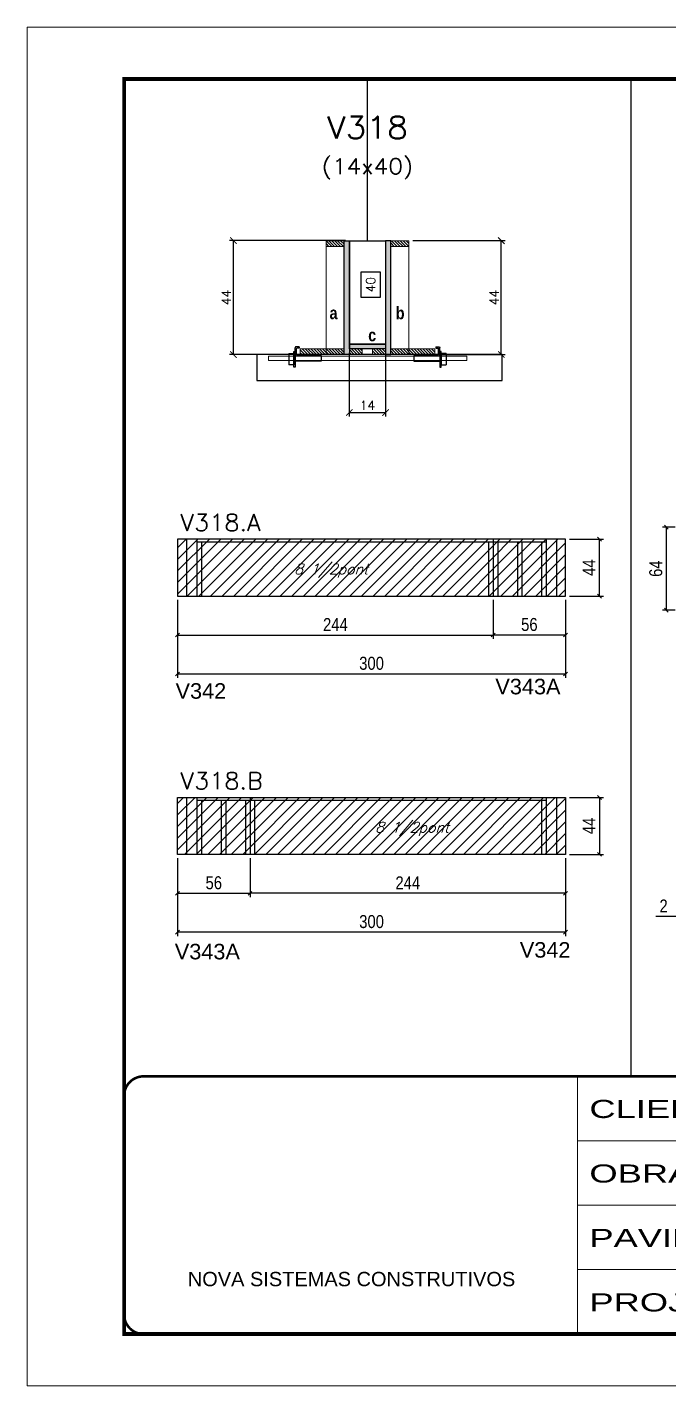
# Model space of a CAD drawing. Extents: x 137137 to 143418, y 10464 to 34486.
# Drawn here: x 141892 to 142388, y 24247 to 25297 of the extents above; entities that cross this region are included whole.
import ezdxf
from ezdxf.enums import TextEntityAlignment as Align

# ---------------------------------------------------------------- set-up
doc = ezdxf.new("R2010")
doc.units = 0
for name, pattern in [('CONTINUO', [0]), ('DASHED', [0.75, 0.5, -0.25]), ('HIDDEN', [0.375, 0.25, -0.125])]:
    doc.linetypes.add(name, pattern=pattern)
for name, color, linetype in [('5', 5, 'Continuous'), ('barrote', 251, 'Continuous'), ('COTA', 241, 'Continuous'), ('Cota Seção (2x)', 4, 'Continuous'), ('detalhes', 4, 'Continuous'), ('Painéis', 200, 'Continuous'), ('presilha', 1, 'Continuous'), ('SARR_2.2x7', 40, 'Continuous'), ('SARR_3.5x7', 81, 'Continuous'), ('texto', 7, 'Continuous'), ('Texto de Titulo', 7, 'Continuous'), ('Texto Qtd Sarr', 242, 'Continuous')]:
    doc.layers.add(name, color=color, linetype=linetype)
for name, color, linetype, lineweight in [('CONCRETO', 251, 'Continuous', 25), ('Folhas', 255, 'Continuous', 9), ('Hachura', 251, 'Continuous', 9), ('Madeira', 126, 'Continuous', 18), ('SARRAFO DE PRESSAO', 251, 'DASHED', 9), ('SCO-___-LAJ', 2, 'Continuous', 0), ('Texto Seção', 7, 'Continuous', 15)]:
    doc.layers.add(name, color=color, linetype=linetype, lineweight=lineweight)
doc.styles.add('ARIAL', font='arial.ttf')
doc.styles.add('COTA TECNICA', font='techl___.ttf', dxfattribs={"height": 10})
doc.styles.add('REGUA-120', font='ROMANS.shx', dxfattribs={"height": 15})
doc.styles.add('Romans', font='romans.shx')
doc.styles.get("Standard").update_dxf_attribs({"font": 'arial.ttf'})
doc.styles.add('TECNICA', font='techb___.ttf', dxfattribs={"height": 10})
doc.styles.add('Tecnologia', font='')
doc.styles.get('Tecnologia').set_extended_font_data('Forgotten Futurist')
doc.dimstyles.new('Cota Seção (2x)', dxfattribs={"dimtxt": 7, "dimasz": 5, "dimexe": 3, "dimexo": 3, "dimgap": 2, "dimtad": 3, "dimdec": 1, "dimlfac": 0.5, "dimzin": 12, "dimdsep": 46, "dimtxsty": 'Romans', "dimblk": 'ARCHTICK', "dimcen": 0, "dimclrd": 4, "dimclre": 4, "dimclrt": 1, "dimadec": 1, "dimazin": 3, "dimtfac": 1, "dimtdec": 1, "dimtmove": 0, "dimatfit": 3, "dimldrblk": 'OBLIQUE', "dimfxl": 1, "dimtolj": 1, "dimtzin": 12, "dimarcsym": 0})
doc.dimstyles.new('Cota Seção interna', dxfattribs={"dimtxt": 7, "dimasz": 6, "dimexe": 0.18, "dimexo": 2, "dimgap": -4, "dimtad": 3, "dimdec": 1, "dimlfac": 0.5, "dimzin": 12, "dimdsep": 46, "dimtxsty": 'Romans', "dimblk": 'ARCHTICK', "dimcen": 0.09, "dimse1": 1, "dimse2": 1, "dimsd1": 1, "dimsd2": 1, "dimclrd": 180, "dimclre": 5, "dimclrt": 1, "dimadec": 0, "dimazin": 3, "dimtfac": 1, "dimtdec": 1, "dimtofl": 0, "dimtmove": 0, "dimatfit": 3, "dimldrblk": 'ARCHTICK', "dimfxl": 1, "dimtolj": 1, "dimtzin": 0, "dimarcsym": 0})
doc.dimstyles.new('PAINEL', dxfattribs={"dimtxt": 10, "dimasz": 3, "dimexe": 3, "dimexo": 3, "dimgap": 3, "dimtad": 1, "dimdec": 1, "dimzin": 12, "dimdsep": 46, "dimtxsty": 'COTA TECNICA', "dimblk1": 'OBLIQUE', "dimblk2": 'OBLIQUE', "dimsah": 1, "dimcen": 0.9, "dimclrd": 4, "dimclre": 4, "dimclrt": 240, "dimadec": 1, "dimazin": 3, "dimtfac": 1, "dimtdec": 1, "dimtmove": 0, "dimatfit": 3, "dimfxl": 1, "dimtolj": 1, "dimtzin": 12, "dimarcsym": 0})
pattern_1 = [(315, (165088.042, 16814.5315), (1.12253202, 1.12253202), [])]
pattern_2 = [(315, (165098.042, 16814.5315), (1.12253202, 1.12253202), [])]
pattern_3 = [(45, (4659.358, -6891.4506), (-4.49012806, 4.49012806), [])]

# ---------------------------------------------------------------- blocks, each defined once
blk = doc.blocks.new('9999999999')
at = {"color": 30, "linetype": 'CONTINUO'}
for p, q in [((98564.6, 34230.2), (98564.6, 34429.4)), ((98564.6, 34379.6), (99584, 34379.6)), ((98564.6, 34329.8), (99488, 34329.8)), ((98564.6, 34280), (99488, 34280))]:
    blk.add_line(p, q, dxfattribs=at)
at = {"color": 30, "linetype": 'CONTINUO', "const_width": 2}
blk.add_lwpolyline([(99584, 34230.2), (99584, 34414.4, 0.414214), (99569, 34429.4), (98229, 34429.4, 0.414214), (98214, 34414.4), (98214, 34245.2, 0.414214), (98229, 34230.2), (99584, 34230.2)], format="xyb", dxfattribs=at)
at = {"layer": 'Folhas'}
blk.add_lwpolyline([(98139, 34190.2), (99624, 34190.2), (99624, 35240.2), (98139, 35240.2)], close=True, dxfattribs=at)
at = {"layer": 'Folhas', "color": 30, "const_width": 3}
blk.add_lwpolyline([(98214, 34230.2), (99584, 34230.2), (99584, 35200.2), (98214, 35200.2)], close=True, dxfattribs=at)
at = {"color": 7, "linetype": 'Continuous', "ltscale": 5, "style": 'ARIAL'}
blk.add_text('NOVA SISTEMAS CONSTRUTIVOS', height=11.059, dxfattribs=at).set_placement((98263.2, 34267.2))
at = {"layer": 'Folhas', "color": 7, "style": 'Tecnologia', "width": 1.5}
for s, p in [('CLIENTE:', (98573.7, 34397.2)), ('OBRA:', (98573.7, 34347.3)), ('PAVIMENTO:', (98573.7, 34297.5)), ('PROJETO:', (98573.7, 34247.7))]:
    blk.add_text(s, height=14, dxfattribs=at).set_placement(p)
blk = doc.blocks.new('_Oblique')
at = {"color": 0, "linetype": 'ByBlock', "lineweight": -2}
blk.add_line((-0.5, -0.5), (0.5, 0.5), dxfattribs=at)
blk = doc.blocks.new('*D1049')
at = {"layer": 'COTA', "color": 4, "linetype": 'ByBlock', "lineweight": -2, "transparency": 16777216}
for p, q in [((142008.6, 24854.5), (142008.6, 24794.3)), ((142308.6, 24854.5), (142308.6, 24794.3)), ((142008.6, 24797.3), (142308.6, 24797.3))]:
    blk.add_line(p, q, dxfattribs=at)
at = {"layer": 'Defpoints', "color": 0, "linetype": 'ByBlock', "transparency": 16777216}
for p in [(142008.6, 24857.5), (142308.6, 24857.5), (142308.6, 24797.3)]:
    blk.add_point(p, dxfattribs=at)
at = {"layer": 'COTA', "color": 4, "linetype": 'ByBlock', "lineweight": -2, "transparency": 16777216, "xscale": 3, "yscale": 3, "zscale": 3, "rotation": 180}
blk.add_blockref('_Oblique', (142008.6, 24797.3), dxfattribs=at)
at = {"layer": 'COTA', "color": 4, "linetype": 'ByBlock', "lineweight": -2, "transparency": 16777216, "xscale": 3, "yscale": 3, "zscale": 3}
blk.add_blockref('_Oblique', (142308.6, 24797.3), dxfattribs=at)
at = {"layer": 'COTA', "color": 240, "linetype": 'ByBlock', "transparency": 16777216, "insert": (142158.6, 24805.5), "char_height": 10, "attachment_point": 5, "style": 'COTA TECNICA'}
blk.add_mtext('\\A1;300', dxfattribs=at)
blk = doc.blocks.new('*D1050')
at = {"layer": 'COTA', "color": 4, "linetype": 'ByBlock', "lineweight": -2, "transparency": 16777216}
for p, q in [((142008.6, 24854.5), (142008.6, 24824.4)), ((142252.6, 24854.5), (142252.6, 24824.4)), ((142008.6, 24827.4), (142252.6, 24827.4))]:
    blk.add_line(p, q, dxfattribs=at)
at = {"layer": 'Defpoints', "color": 0, "linetype": 'ByBlock', "transparency": 16777216}
for p in [(142008.6, 24857.5), (142252.6, 24857.5), (142252.6, 24827.4)]:
    blk.add_point(p, dxfattribs=at)
at = {"layer": 'COTA', "color": 4, "linetype": 'ByBlock', "lineweight": -2, "transparency": 16777216, "xscale": 3, "yscale": 3, "zscale": 3, "rotation": 180}
blk.add_blockref('_Oblique', (142008.6, 24827.4), dxfattribs=at)
at = {"layer": 'COTA', "color": 4, "linetype": 'ByBlock', "lineweight": -2, "transparency": 16777216, "xscale": 3, "yscale": 3, "zscale": 3}
blk.add_blockref('_Oblique', (142252.6, 24827.4), dxfattribs=at)
at = {"layer": 'COTA', "color": 240, "linetype": 'ByBlock', "transparency": 16777216, "insert": (142130.6, 24835.5), "char_height": 10, "attachment_point": 5, "style": 'COTA TECNICA'}
blk.add_mtext('\\A1;244', dxfattribs=at)
blk = doc.blocks.new('*D1051')
at = {"layer": 'COTA', "color": 4, "linetype": 'ByBlock', "lineweight": -2, "transparency": 16777216}
for p, q in [((142252.6, 24854.5), (142252.6, 24824.4)), ((142308.6, 24854.5), (142308.6, 24824.4)), ((142308.6, 24827.4), (142252.6, 24827.4))]:
    blk.add_line(p, q, dxfattribs=at)
at = {"layer": 'Defpoints', "color": 0, "linetype": 'ByBlock', "transparency": 16777216}
for p in [(142252.6, 24857.5), (142308.6, 24857.5), (142252.6, 24827.4)]:
    blk.add_point(p, dxfattribs=at)
at = {"layer": 'COTA', "color": 4, "linetype": 'ByBlock', "lineweight": -2, "transparency": 16777216, "xscale": 3, "yscale": 3, "zscale": 3, "rotation": 180}
blk.add_blockref('_Oblique', (142252.6, 24827.4), dxfattribs=at)
at = {"layer": 'COTA', "color": 4, "linetype": 'ByBlock', "lineweight": -2, "transparency": 16777216, "xscale": 3, "yscale": 3, "zscale": 3}
blk.add_blockref('_Oblique', (142308.6, 24827.4), dxfattribs=at)
at = {"layer": 'COTA', "color": 240, "linetype": 'ByBlock', "transparency": 16777216, "insert": (142280.6, 24835.5), "char_height": 10, "attachment_point": 5, "style": 'COTA TECNICA'}
blk.add_mtext('\\A1;56', dxfattribs=at)
blk = doc.blocks.new('*D1052')
at = {"layer": 'COTA', "color": 4, "linetype": 'ByBlock', "lineweight": -2, "transparency": 16777216}
for p, q in [((142311.6, 24901.5), (142337.8, 24901.5)), ((142334.8, 24857.5), (142334.8, 24901.5)), ((142311.6, 24857.5), (142337.8, 24857.5))]:
    blk.add_line(p, q, dxfattribs=at)
at = {"layer": 'Defpoints', "color": 0, "linetype": 'ByBlock', "transparency": 16777216}
for p in [(142308.6, 24901.5), (142334.8, 24901.5), (142308.6, 24857.5)]:
    blk.add_point(p, dxfattribs=at)
at = {"layer": 'COTA', "color": 4, "linetype": 'ByBlock', "lineweight": -2, "transparency": 16777216, "xscale": 3, "yscale": 3, "zscale": 3}
for p, rotation in [((142334.8, 24901.5), 90), ((142334.8, 24857.5), 270)]:
    blk.add_blockref('_Oblique', p, dxfattribs=dict(at, rotation=rotation))
at = {"layer": 'COTA', "color": 240, "linetype": 'ByBlock', "transparency": 16777216, "insert": (142326.7, 24879.5), "char_height": 10, "attachment_point": 5, "rotation": 90, "style": 'COTA TECNICA'}
blk.add_mtext('\\A1;44', dxfattribs=at)
blk = doc.blocks.new('*D1053')
at = {"layer": 'COTA', "color": 4, "linetype": 'ByBlock', "lineweight": -2, "transparency": 16777216}
for p, q in [((142008.6, 24654.9), (142008.6, 24594.7)), ((142308.6, 24654.9), (142308.6, 24594.7)), ((142308.6, 24597.7), (142008.6, 24597.7))]:
    blk.add_line(p, q, dxfattribs=at)
at = {"layer": 'Defpoints', "color": 0, "linetype": 'ByBlock', "transparency": 16777216}
for p in [(142008.6, 24657.9), (142308.6, 24657.9), (142008.6, 24597.7)]:
    blk.add_point(p, dxfattribs=at)
at = {"layer": 'COTA', "color": 4, "linetype": 'ByBlock', "lineweight": -2, "transparency": 16777216, "xscale": 3, "yscale": 3, "zscale": 3, "rotation": 180}
blk.add_blockref('_Oblique', (142008.6, 24597.7), dxfattribs=at)
at = {"layer": 'COTA', "color": 4, "linetype": 'ByBlock', "lineweight": -2, "transparency": 16777216, "xscale": 3, "yscale": 3, "zscale": 3}
blk.add_blockref('_Oblique', (142308.6, 24597.7), dxfattribs=at)
at = {"layer": 'COTA', "color": 240, "linetype": 'ByBlock', "transparency": 16777216, "insert": (142158.6, 24605.9), "char_height": 10, "attachment_point": 5, "style": 'COTA TECNICA'}
blk.add_mtext('\\A1;300', dxfattribs=at)
blk = doc.blocks.new('*D1054')
at = {"layer": 'COTA', "color": 4, "linetype": 'ByBlock', "lineweight": -2, "transparency": 16777216}
for p, q in [((142064.6, 24654.9), (142064.6, 24624.8)), ((142308.6, 24654.9), (142308.6, 24624.8)), ((142308.6, 24627.8), (142064.6, 24627.8))]:
    blk.add_line(p, q, dxfattribs=at)
at = {"layer": 'Defpoints', "color": 0, "linetype": 'ByBlock', "transparency": 16777216}
for p in [(142064.6, 24657.9), (142308.6, 24657.9), (142064.6, 24627.8)]:
    blk.add_point(p, dxfattribs=at)
at = {"layer": 'COTA', "color": 4, "linetype": 'ByBlock', "lineweight": -2, "transparency": 16777216, "xscale": 3, "yscale": 3, "zscale": 3, "rotation": 180}
blk.add_blockref('_Oblique', (142064.6, 24627.8), dxfattribs=at)
at = {"layer": 'COTA', "color": 4, "linetype": 'ByBlock', "lineweight": -2, "transparency": 16777216, "xscale": 3, "yscale": 3, "zscale": 3}
blk.add_blockref('_Oblique', (142308.6, 24627.8), dxfattribs=at)
at = {"layer": 'COTA', "color": 240, "linetype": 'ByBlock', "transparency": 16777216, "insert": (142186.6, 24635.9), "char_height": 10, "attachment_point": 5, "style": 'COTA TECNICA'}
blk.add_mtext('\\A1;244', dxfattribs=at)
blk = doc.blocks.new('*D1055')
at = {"layer": 'COTA', "color": 4, "linetype": 'ByBlock', "lineweight": -2, "transparency": 16777216}
for p, q in [((142008.6, 24654.9), (142008.6, 24624.8)), ((142064.6, 24654.9), (142064.6, 24624.8)), ((142008.6, 24627.8), (142064.6, 24627.8))]:
    blk.add_line(p, q, dxfattribs=at)
at = {"layer": 'Defpoints', "color": 0, "linetype": 'ByBlock', "transparency": 16777216}
for p in [(142008.6, 24657.9), (142064.6, 24657.9), (142064.6, 24627.8)]:
    blk.add_point(p, dxfattribs=at)
at = {"layer": 'COTA', "color": 4, "linetype": 'ByBlock', "lineweight": -2, "transparency": 16777216, "xscale": 3, "yscale": 3, "zscale": 3, "rotation": 180}
blk.add_blockref('_Oblique', (142008.6, 24627.8), dxfattribs=at)
at = {"layer": 'COTA', "color": 4, "linetype": 'ByBlock', "lineweight": -2, "transparency": 16777216, "xscale": 3, "yscale": 3, "zscale": 3}
blk.add_blockref('_Oblique', (142064.6, 24627.8), dxfattribs=at)
at = {"layer": 'COTA', "color": 240, "linetype": 'ByBlock', "transparency": 16777216, "insert": (142036.6, 24635.9), "char_height": 10, "attachment_point": 5, "style": 'COTA TECNICA'}
blk.add_mtext('\\A1;56', dxfattribs=at)
blk = doc.blocks.new('*D1056')
at = {"layer": 'COTA', "color": 4, "linetype": 'ByBlock', "lineweight": -2, "transparency": 16777216}
for p, q in [((142311.6, 24701.9), (142337.8, 24701.9)), ((142334.8, 24701.9), (142334.8, 24657.9)), ((142311.6, 24657.9), (142337.8, 24657.9))]:
    blk.add_line(p, q, dxfattribs=at)
at = {"layer": 'Defpoints', "color": 0, "linetype": 'ByBlock', "transparency": 16777216}
for p in [(142308.6, 24701.9), (142308.6, 24657.9), (142334.8, 24657.9)]:
    blk.add_point(p, dxfattribs=at)
at = {"layer": 'COTA', "color": 4, "linetype": 'ByBlock', "lineweight": -2, "transparency": 16777216, "xscale": 3, "yscale": 3, "zscale": 3}
for p, rotation in [((142334.8, 24701.9), 90), ((142334.8, 24657.9), 270)]:
    blk.add_blockref('_Oblique', p, dxfattribs=dict(at, rotation=rotation))
at = {"layer": 'COTA', "color": 240, "linetype": 'ByBlock', "transparency": 16777216, "insert": (142326.7, 24679.9), "char_height": 10, "attachment_point": 5, "rotation": 90, "style": 'COTA TECNICA'}
blk.add_mtext('\\A1;44', dxfattribs=at)
blk = doc.blocks.new('_ArchTick')
at = {"color": 0, "linetype": 'ByBlock', "const_width": 0.15}
blk.add_lwpolyline([(-0.5, -0.5), (0.5, 0.5)], dxfattribs=at)
blk = doc.blocks.new('*D1057')
at = {"layer": 'COTA', "color": 4, "lineweight": -2, "transparency": 16777216}
for p, q in [((142138.4, 25132.2), (142048.8, 25132.2)), ((142051.8, 25044.2), (142051.8, 25132.2)), ((142100.4, 25044.2), (142048.8, 25044.2))]:
    blk.add_line(p, q, dxfattribs=at)
at = {"layer": 'Defpoints', "color": 0, "transparency": 16777216}
for p in [(142051.8, 25132.2), (142141.4, 25132.2), (142103.4, 25044.2)]:
    blk.add_point(p, dxfattribs=at)
at = {"layer": 'COTA', "color": 4, "lineweight": -2, "transparency": 16777216, "xscale": 5, "yscale": 5, "zscale": 5}
for p, rotation in [((142051.8, 25132.2), 90), ((142051.8, 25044.2), 270)]:
    blk.add_blockref('_ArchTick', p, dxfattribs=dict(at, rotation=rotation))
at = {"layer": 'COTA', "color": 1, "transparency": 16777216, "insert": (142046.3, 25088.2), "char_height": 7, "attachment_point": 5, "rotation": 90, "style": 'Romans'}
blk.add_mtext('\\A1;44', dxfattribs=at)
blk = doc.blocks.new('*D1058')
at = {"layer": 'COTA', "color": 4, "lineweight": -2, "transparency": 16777216}
for p, q in [((142190.4, 25132.2), (142261.9, 25132.2)), ((142258.9, 25044.2), (142258.9, 25132.2)), ((142210.4, 25044.2), (142261.9, 25044.2))]:
    blk.add_line(p, q, dxfattribs=at)
at = {"layer": 'Defpoints', "color": 0, "transparency": 16777216}
for p in [(142187.4, 25132.2), (142258.9, 25132.2), (142207.4, 25044.2)]:
    blk.add_point(p, dxfattribs=at)
at = {"layer": 'COTA', "color": 4, "lineweight": -2, "transparency": 16777216, "xscale": 5, "yscale": 5, "zscale": 5}
for p, rotation in [((142258.9, 25132.2), 90), ((142258.9, 25044.2), 270)]:
    blk.add_blockref('_ArchTick', p, dxfattribs=dict(at, rotation=rotation))
at = {"layer": 'COTA', "color": 1, "transparency": 16777216, "insert": (142253.4, 25088.2), "char_height": 7, "attachment_point": 5, "rotation": 90, "style": 'Romans'}
blk.add_mtext('\\A1;44', dxfattribs=at)
blk = doc.blocks.new('*D1059')
at = {"layer": 'Cota Seção (2x)', "color": 180, "lineweight": -2, "transparency": 16777216}
for p, q in [((142165.4, 25107.8), (142150.4, 25107.8)), ((142150.4, 25107.8), (142150.4, 25088.5)), ((142165.4, 25088.5), (142165.4, 25107.8)), ((142150.4, 25088.5), (142165.4, 25088.5))]:
    blk.add_line(p, q, dxfattribs=at)
at = {"layer": 'Defpoints', "color": 0, "transparency": 16777216}
for p in [(142169.4, 25132.2), (142169.4, 25132.2), (142169.4, 25052.2)]:
    blk.add_point(p, dxfattribs=at)
at = {"layer": 'Cota Seção (2x)', "color": 1, "transparency": 16777216, "insert": (142157.9, 25098.2), "char_height": 7, "attachment_point": 5, "rotation": 90, "style": 'Romans'}
blk.add_mtext('\\A1;40', dxfattribs=at)
blk = doc.blocks.new('titulo1')
at = {"layer": 'Defpoints', "color": 252, "linetype": 'HIDDEN', "ltscale": 2}
blk.add_line((0, 0), (0, 125), dxfattribs=at)
at = {"layer": 'Defpoints', "style": 'Romans', "oblique": 15}
blk.add_attdef('FOLHA', text='', height=10, dxfattribs=at).set_placement((0, 15.6), align=Align.MIDDLE_CENTER)
at = {"layer": 'Texto Qtd Sarr', "color": 3, "style": 'Romans', "oblique": 15}
for tag, height, p in [('TITULO', 17, (0, 71.4)), ('SEÇÃO', 12, (0, 41.5))]:
    blk.add_attdef(tag, text='', height=height, dxfattribs=at).set_placement(p, align=Align.MIDDLE_CENTER)
blk = doc.blocks.new('PRESILHA METÁLICA 1')
at = {"layer": 'presilha'}
for p, q in [((7.5, 10.6), (7.5, 19.9)), ((12, 21), (8.6, 21)), ((9, 11.6), (9, 18.9)), ((12, 19.5), (9.6, 19.5)), ((12, 21), (12, 19.5)), ((0, 13), (6, 13)), ((0, 13), (0, 0)), ((6, 0), (0, 0)), ((6, 15.5), (7.5, 15.5)), ((6, -2.5), (6, 15.5)), ((6, 13), (6, 0)), ((7.5, 15.5), (7.5, -2.5)), ((37.5, 4.1), (7.5, 4.1)), ((37.5, 11), (9.6, 11)), ((37.5, 11), (37.5, 4.1)), ((7.5, -2.5), (6, -2.5))]:
    blk.add_line(p, q, dxfattribs=at)
for centre, radius, start, end in [((8.6, 19.9), 1.14, 90, 180), ((9.6, 18.9), 0.57, 90, 180), ((9.6, 11.6), 0.57, 180, 270)]:
    blk.add_arc(centre, radius, start, end, dxfattribs=at)
blk = doc.blocks.new('*D1060')
at = {"layer": 'COTA', "color": 4, "lineweight": -2, "transparency": 16777216}
for p, q in [((142141.4, 25045.6), (142141.4, 24996.4)), ((142169.4, 25045.6), (142169.4, 24996.4)), ((142141.4, 24999.4), (142169.4, 24999.4))]:
    blk.add_line(p, q, dxfattribs=at)
at = {"layer": 'Defpoints', "color": 0, "transparency": 16777216}
for p in [(142141.4, 25048.6), (142169.4, 25048.6), (142169.4, 24999.4)]:
    blk.add_point(p, dxfattribs=at)
at = {"layer": 'COTA', "color": 4, "lineweight": -2, "transparency": 16777216, "xscale": 5, "yscale": 5, "zscale": 5, "rotation": 180}
blk.add_blockref('_ArchTick', (142141.4, 24999.4), dxfattribs=at)
at = {"layer": 'COTA', "color": 4, "lineweight": -2, "transparency": 16777216, "xscale": 5, "yscale": 5, "zscale": 5}
blk.add_blockref('_ArchTick', (142169.4, 24999.4), dxfattribs=at)
at = {"layer": 'COTA', "color": 1, "transparency": 16777216, "insert": (142155.4, 25004.9), "char_height": 7, "attachment_point": 5, "style": 'Romans'}
blk.add_mtext('\\A1;14', dxfattribs=at)
blk = doc.blocks.new('*D1924')
at = {"layer": 'COTA', "color": 4, "linetype": 'ByBlock', "lineweight": -2, "transparency": 16777216}
for p, q in [((142393.4, 24910.7), (142383.5, 24910.7)), ((142386.5, 24910.7), (142386.5, 24846.7)), ((142393.4, 24846.7), (142383.5, 24846.7))]:
    blk.add_line(p, q, dxfattribs=at)
at = {"layer": 'Defpoints', "color": 0, "linetype": 'ByBlock', "transparency": 16777216}
for p in [(142396.4, 24910.7), (142386.5, 24846.7), (142396.4, 24846.7)]:
    blk.add_point(p, dxfattribs=at)
at = {"layer": 'COTA', "color": 4, "linetype": 'ByBlock', "lineweight": -2, "transparency": 16777216, "xscale": 3, "yscale": 3, "zscale": 3}
for p, rotation in [((142386.5, 24910.7), 90), ((142386.5, 24846.7), 270)]:
    blk.add_blockref('_Oblique', p, dxfattribs=dict(at, rotation=rotation))
at = {"layer": 'COTA', "color": 240, "linetype": 'ByBlock', "transparency": 16777216, "insert": (142378.4, 24878.7), "char_height": 10, "attachment_point": 5, "rotation": 90, "style": 'COTA TECNICA'}
blk.add_mtext('\\A1;64', dxfattribs=at)
blk = doc.blocks.new('*D1935')
at = {"layer": 'COTA', "color": 4, "lineweight": -2, "transparency": 16777216}
for p, q in [((142396.4, 24625.7), (142396.4, 24607)), ((142398.4, 24625.7), (142398.4, 24607)), ((142396.4, 24610), (142378.3, 24610)), ((142398.4, 24610), (142396.4, 24610)), ((142398.4, 24610), (142401.4, 24610))]:
    blk.add_line(p, q, dxfattribs=at)
at = {"layer": 'Defpoints', "color": 0, "transparency": 16777216}
for p in [(142396.4, 24628.7), (142398.4, 24628.7), (142396.4, 24610)]:
    blk.add_point(p, dxfattribs=at)
at = {"layer": 'COTA', "color": 4, "lineweight": -2, "transparency": 16777216, "xscale": 3, "yscale": 3, "zscale": 3}
blk.add_blockref('_Oblique', (142396.4, 24610), dxfattribs=at)
at = {"layer": 'COTA', "color": 4, "lineweight": -2, "transparency": 16777216, "xscale": 3, "yscale": 3, "zscale": 3, "rotation": 180}
blk.add_blockref('_Oblique', (142398.4, 24610), dxfattribs=at)
at = {"layer": 'COTA', "color": 240, "transparency": 16777216, "insert": (142384.4, 24618), "char_height": 10, "attachment_point": 5, "style": 'COTA TECNICA'}
blk.add_mtext('\\A1;2', dxfattribs=at)

msp = doc.modelspace()

# ---------------------------------------------------------------- hatches: boundary and pattern name
at = {"layer": 'Hachura'}
h = msp.add_hatch(dxfattribs=at)
h.set_pattern_fill('ANSI31', color=256, scale=0.5, angle=270, style=0)
h.set_pattern_definition([(315, (165098.042, 16824.5315), (1.12253202, 1.12253202), [])])
h.paths.add_polyline_path([(142137.42, 25127.78), (142137.42, 25132.18), (142123.42, 25132.18), (142123.42, 25127.78)])
h = msp.add_hatch(color=256, dxfattribs=at)
h.dxf.hatch_style = 1
h.paths.add_polyline_path([(142137.42, 25132.18), (142141.42, 25132.18), (142141.42, 25044.18), (142137.42, 25044.18)])
h = msp.add_hatch(color=256, dxfattribs=at)
h.dxf.hatch_style = 1
h.paths.add_polyline_path([(142173.41, 25132.18), (142169.41, 25132.18), (142169.42, 25044.18), (142173.42, 25044.18)])
h = msp.add_hatch(dxfattribs=at)
h.set_pattern_fill('ANSI31', color=256, scale=0.5, angle=270, style=0)
h.set_pattern_definition([(315, (165088.0517, 16824.5315), (1.12253202, 1.12253202), [])])
h.paths.add_polyline_path([(142173.41, 25127.78), (142173.41, 25132.18), (142187.41, 25132.18), (142187.41, 25127.78)])
h = msp.add_hatch(dxfattribs=at)
h.set_pattern_fill('ANSI31', color=256, scale=0.5, angle=270, style=0)
h.set_pattern_definition(pattern_2)
h.paths.add_polyline_path([(142103.42, 25044.18), (142103.42, 25048.58), (142123.42, 25048.58), (142123.42, 25044.18)])
h = msp.add_hatch(dxfattribs=at)
h.set_pattern_fill('ANSI31', color=256, scale=0.5, angle=270, style=0)
h.set_pattern_definition([(315, (165098.042, 16740.9315), (1.12253202, 1.12253202), [])])
h.paths.add_polyline_path([(142137.42, 25044.18), (142137.42, 25048.58), (142123.42, 25048.58), (142123.42, 25044.18)])
h = msp.add_hatch(color=256, dxfattribs=at)
h.dxf.hatch_style = 1
h.paths.add_polyline_path([(142141.42, 25048.58), (142141.42, 25052.18), (142169.42, 25052.18), (142169.42, 25048.58)])
h = msp.add_hatch(dxfattribs=at)
h.set_pattern_fill('ANSI31', color=256, scale=0.5, angle=270, style=0)
h.set_pattern_definition(pattern_2)
h.paths.add_polyline_path([(142141.42, 25044.18), (142141.42, 25048.58), (142151.42, 25048.58), (142151.42, 25044.18)])
h = msp.add_hatch(dxfattribs=at)
h.set_pattern_fill('ANSI31', color=256, scale=0.5, angle=270, style=0)
h.set_pattern_definition(pattern_1)
h.paths.add_polyline_path([(142169.42, 25044.18), (142169.42, 25048.58), (142159.42, 25048.58), (142159.42, 25044.18)])
h = msp.add_hatch(dxfattribs=at)
h.set_pattern_fill('ANSI31', color=256, scale=0.5, angle=270, style=0)
h.set_pattern_definition([(315, (165088.042, 16740.9315), (1.12253202, 1.12253202), [])])
h.paths.add_polyline_path([(142173.42, 25044.18), (142173.42, 25048.58), (142187.42, 25048.58), (142187.42, 25044.18)])
h = msp.add_hatch(dxfattribs=at)
h.set_pattern_fill('ANSI31', color=256, scale=0.5, angle=270, style=0)
h.set_pattern_definition(pattern_1)
h.paths.add_polyline_path([(142207.42, 25044.18), (142207.42, 25048.58), (142187.42, 25048.58), (142187.42, 25044.18)])
at = {"layer": 'Hachura', "linetype": 'ByBlock'}
h = msp.add_hatch(dxfattribs=at)
h.set_pattern_fill('ANSI31', color=256, scale=2)
h.set_pattern_definition(pattern_3)
h.paths.add_polyline_path([(142252.6, 24857.48), (142252.6, 24901.48), (142008.6, 24901.48), (142008.6, 24857.48)])
h.paths.add_polyline_path([(142090.95, 24869.13), (142158.57, 24869.13), (142164.07, 24885.1), (142096.45, 24885.1)], flags=24)
h = msp.add_hatch(dxfattribs=at)
h.set_pattern_fill('ANSI31', color=256, scale=2)
h.set_pattern_definition(pattern_3)
h.paths.add_polyline_path([(142308.6, 24857.48), (142308.6, 24901.48), (142252.6, 24901.48), (142252.6, 24857.48)])
h = msp.add_hatch(dxfattribs=at)
h.set_pattern_fill('ANSI31', color=256, scale=2)
h.set_pattern_definition(pattern_3)
h.paths.add_polyline_path([(142064.6, 24657.88), (142064.6, 24701.88), (142008.6, 24701.88), (142008.6, 24657.88)])
h = msp.add_hatch(dxfattribs=at)
h.set_pattern_fill('ANSI31', color=256, scale=2)
h.set_pattern_definition(pattern_3)
h.paths.add_polyline_path([(142308.6, 24657.88), (142308.6, 24701.88), (142064.6, 24701.88), (142064.6, 24657.88)])
h.paths.add_polyline_path([(142153.52, 24669.53), (142221.14, 24669.53), (142226.64, 24685.51), (142159.02, 24685.51)], flags=24)

# ---------------------------------------------------------------- linework, layer by layer
at = {"layer": 'barrote'}
msp.add_lwpolyline([(142069.97, 25024.18), (142259.55, 25024.18), (142259.55, 25044.18), (142069.97, 25044.18)], close=True, dxfattribs=at)
at = {"layer": 'CONCRETO'}
msp.add_lwpolyline([(142141.42, 25132.18), (142141.42, 25132.18), (142141.42, 25132.18), (142141.42, 25132.18), (142169.42, 25132.18), (142169.42, 25132.18), (142169.42, 25132.18), (142169.42, 25052.18), (142141.42, 25052.18), (142141.42, 25132.18)], close=True, dxfattribs=at)
at = {"layer": 'COTA', "linetype": 'ByBlock'}
msp.add_line((142359.02, 25257.18), (142359.02, 24486.42), dxfattribs=at)
at = {"layer": 'Madeira'}
for points in [[(142137.42, 25127.78), (142137.42, 25132.18), (142123.42, 25132.18), (142123.42, 25127.78)], [(142137.42, 25132.18), (142123.42, 25132.18), (142123.42, 25044.18), (142137.42, 25044.18)], [(142173.41, 25127.78), (142173.41, 25132.18), (142187.41, 25132.18), (142187.41, 25127.78)], [(142173.41, 25132.18), (142187.41, 25132.18), (142187.42, 25044.18), (142173.42, 25044.18)], [(142103.42, 25044.18), (142103.42, 25048.58), (142123.42, 25048.58), (142123.42, 25044.18)], [(142137.42, 25044.18), (142137.42, 25048.58), (142123.42, 25048.58), (142123.42, 25044.18)], [(142141.42, 25044.18), (142141.42, 25048.58), (142151.42, 25048.58), (142151.42, 25044.18)], [(142169.42, 25044.18), (142169.42, 25048.58), (142159.42, 25048.58), (142159.42, 25044.18)], [(142173.42, 25044.18), (142173.42, 25048.58), (142187.42, 25048.58), (142187.42, 25044.18)], [(142207.42, 25044.18), (142207.42, 25048.58), (142187.42, 25048.58), (142187.42, 25044.18)]]:
    msp.add_lwpolyline(points, close=True, dxfattribs=at)
at = {"layer": 'Painéis', "linetype": 'ByBlock'}
for p, q in [((142008.6, 24901.48), (142008.6, 24857.48)), ((142308.6, 24901.48), (142008.6, 24901.48)), ((142252.6, 24901.48), (142252.6, 24857.48)), ((142308.6, 24857.48), (142308.6, 24901.48)), ((142008.6, 24857.48), (142308.6, 24857.48)), ((142008.6, 24657.88), (142008.6, 24701.88)), ((142008.6, 24701.88), (142308.6, 24701.88)), ((142064.6, 24701.88), (142064.6, 24657.88)), ((142308.6, 24701.88), (142308.6, 24657.88)), ((142308.6, 24657.88), (142008.6, 24657.88))]:
    msp.add_line(p, q, dxfattribs=at)
at = {"layer": 'Painéis'}
for points in [[(142137.42, 25132.18), (142141.42, 25132.18), (142141.42, 25044.18), (142137.42, 25044.18)], [(142173.41, 25132.18), (142169.41, 25132.18), (142169.42, 25044.18), (142173.42, 25044.18)], [(142141.42, 25048.58), (142141.42, 25052.18), (142169.42, 25052.18), (142169.42, 25048.58)]]:
    msp.add_lwpolyline(points, close=True, dxfattribs=at)
at = {"layer": 'SARR_2.2x7', "linetype": 'Continuous'}
for p, q in [((142015.6, 24901.48), (142015.6, 24857.48)), ((142252.6, 24899.28), (142023.6, 24899.28)), ((142293.6, 24899.28), (142252.6, 24899.28)), ((142301.6, 24901.48), (142301.6, 24857.48)), ((142015.6, 24701.88), (142015.6, 24657.88)), ((142023.6, 24699.68), (142064.6, 24699.68)), ((142064.6, 24699.68), (142293.6, 24699.68)), ((142301.6, 24701.88), (142301.6, 24657.88))]:
    msp.add_line(p, q, dxfattribs=at)
at = {"layer": 'SARR_3.5x7'}
for p, q in [((142023.6, 24901.48), (142023.6, 24857.48)), ((142027.1, 24899.28), (142027.1, 24857.48)), ((142249.1, 24899.28), (142249.1, 24857.48)), ((142256.1, 24899.28), (142256.1, 24857.48)), ((142271.35, 24899.28), (142271.36, 24857.48)), ((142274.86, 24899.28), (142274.86, 24857.48)), ((142290.1, 24899.28), (142290.1, 24857.48)), ((142293.6, 24901.48), (142293.6, 24857.48)), ((142023.6, 24701.88), (142023.6, 24657.88)), ((142027.11, 24699.68), (142027.11, 24657.88)), ((142042.35, 24699.68), (142042.35, 24657.88)), ((142045.86, 24699.68), (142045.85, 24657.88)), ((142061.1, 24699.68), (142061.1, 24657.88)), ((142068.1, 24699.68), (142068.1, 24657.88)), ((142290.1, 24699.68), (142290.1, 24657.88)), ((142293.6, 24701.88), (142293.6, 24657.88))]:
    msp.add_line(p, q, dxfattribs=at)
at = {"layer": 'SCO-___-LAJ', "color": 1}
msp.add_lwpolyline([(142078.97, 25042.84), (142232.23, 25042.84), (142232.23, 25039.64), (142078.97, 25039.64)], close=True, dxfattribs=at)

# ---------------------------------------------------------------- block references
at = {"layer": 'presilha', "yscale": 0.6666666666666666, "zscale": 0.6666666666666666}
for p, xscale in [((142094.55, 25036.21), 0.6666666666666666), ((142216.29, 25036.21), -0.6666666666666666)]:
    msp.add_blockref('PRESILHA METÁLICA 1', p, dxfattribs=dict(at, xscale=xscale))
at = {"layer": 'SARRAFO DE PRESSAO', "color": 6, "linetype": 'ByBlock'}
msp.add_blockref('9999999999', (43753.31, -9943.03), dxfattribs=at)
at = {"layer": 'Texto Seção'}
ref = msp.add_blockref('titulo1', (142155.42, 25132.18), dxfattribs=at)
ref.add_attrib('TITULO', 'V318', dxfattribs={"layer": 'Texto de Titulo', "color": 7, "height": 17, "style": 'Romans', "width": 1.1}).set_placement((142155.42, 25219.68), align=Align.MIDDLE_CENTER)
ref.add_attrib('SEÇÃO', '(14x40)', dxfattribs={"layer": 'Texto de Titulo', "color": 7, "height": 12, "style": 'Romans', "width": 1.1}).set_placement((142155.42, 25189.68), align=Align.MIDDLE_CENTER)

# ---------------------------------------------------------------- texts
at = {"layer": '5', "linetype": 'Continuous'}
for s, p in [('V343A', (142254.33, 24781.58)), ('V342', (142007.05, 24778.19)), ('V343A', (142006.46, 24576.76)), ('V342', (142273.23, 24578.09))]:
    msp.add_text(s, height=12, rotation=0.00004, dxfattribs=at).set_placement(p)
at = {"layer": 'detalhes', "style": 'TECNICA'}
for s, p in [('a', (142126.12, 25071.51)), ('b', (142177.35, 25071.5)), ('c', (142156.02, 25054.41))]:
    msp.add_text(s, height=9.6, dxfattribs=at).set_placement(p)
at = {"layer": 'texto', "color": 2, "char_height": 8, "attachment_point": 5, "style": 'Romans'}
for insert in [(142127.32, 24877.11), (142189.89, 24677.52)]:
    msp.add_mtext('{\\Q19;\\C256;8 1/2pont}', dxfattribs=dict(at, insert=insert))
at = {"layer": 'Texto Seção', "style": 'REGUA-120', "width": 1.05}
for s, p in [('V318.A', (142010.82, 24907.84)), ('V318.B', (142010.82, 24708.25))]:
    msp.add_text(s, height=13, dxfattribs=at).set_placement(p)

# ---------------------------------------------------------------- dimensions: what is measured, and where the dimension line sits
at = {"layer": 'COTA'}
for base, p1, p2, picture, middle in [((142051.77, 25132.18), (142103.42, 25044.18), (142141.42, 25132.18), '*D1057', (142046.27, 25088.18)), ((142258.9, 25132.18), (142207.42, 25044.18), (142187.41, 25132.18), '*D1058', (142253.4, 25088.18))]:
    dim = msp.add_linear_dim(base=base, p1=p1, p2=p2, angle=90, dimstyle='Cota Seção (2x)', dxfattribs=at)
    dim.commit()
    dim.dimension.update_dxf_attribs({"geometry": picture, "text_midpoint": middle})
for base, p1, p2, dimstyle, picture, middle in [((142169.42, 24999.45), (142141.42, 25048.58), (142169.42, 25048.58), 'Cota Seção (2x)', '*D1060', (142155.42, 25004.95)), ((142396.44, 24610), (142398.44, 24628.69), (142396.44, 24628.69), 'PAINEL', '*D1935', (142384.38, 24618))]:
    dim = msp.add_linear_dim(base=base, p1=p1, p2=p2, dimstyle=dimstyle, dxfattribs=at)
    dim.commit()
    dim.dimension.update_dxf_attribs({"geometry": picture, "text_midpoint": middle})
at = {"layer": 'COTA', "linetype": 'ByBlock'}
dim = msp.add_linear_dim(base=(142386.51, 24846.68), p1=(142396.44, 24910.68), p2=(142396.44, 24846.68), angle=90, dimstyle='PAINEL', dxfattribs=at)
dim.commit()
dim.dimension.update_dxf_attribs({"geometry": '*D1924', "text_midpoint": (142378.4, 24878.68)})
for p1, p2, distance, picture, middle in [((142308.6, 24857.48), (142308.6, 24901.48), -26.15, '*D1052', (142326.68, 24879.48)), ((142008.6, 24857.48), (142308.6, 24857.48), -60.19, '*D1049', (142158.6, 24805.5)), ((142008.6, 24857.48), (142252.6, 24857.48), -30.07, '*D1050', (142130.6, 24835.48)), ((142308.6, 24857.48), (142252.6, 24857.48), 30.07, '*D1051', (142280.6, 24835.52)), ((142308.6, 24701.88), (142308.6, 24657.88), 26.15, '*D1056', (142326.68, 24679.88)), ((142308.6, 24657.88), (142008.6, 24657.88), 60.19, '*D1053', (142158.6, 24605.91)), ((142008.6, 24657.88), (142064.6, 24657.88), -30.07, '*D1055', (142036.6, 24635.92)), ((142308.6, 24657.88), (142064.6, 24657.88), 30.07, '*D1054', (142186.6, 24635.88))]:
    dim = msp.add_aligned_dim(p1=p1, p2=p2, distance=distance, dimstyle='PAINEL', dxfattribs=at)
    dim.commit()
    dim.dimension.update_dxf_attribs({"geometry": picture, "text_midpoint": middle})
at = {"layer": 'Cota Seção (2x)'}
dim = msp.add_linear_dim(base=(142169.42, 25132.18), p1=(142169.42, 25052.18), p2=(142169.41, 25132.18), angle=90, dimstyle='Cota Seção interna', dxfattribs=at)
dim.commit()
dim.dimension.update_dxf_attribs({"geometry": '*D1059', "text_midpoint": (142169.42, 25098.18), "dimtype": 160})

doc.saveas('drawing.dxf')
